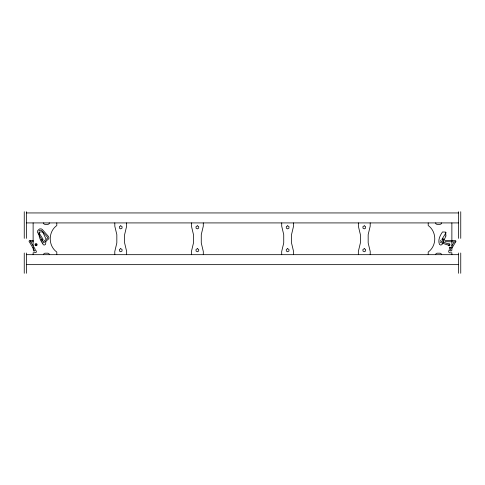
<?xml version="1.0" encoding="UTF-8"?>
<svg xmlns="http://www.w3.org/2000/svg" width="485" height="485" viewBox="0 0 485 485"><rect width="100%" height="100%" fill="white"/><g stroke="black" fill="none" stroke-linecap="round" stroke-linejoin="round"><path stroke-width="0.73" d="M126.64 254.673L126.67 251.539L124.621 242.955L124.621 234.643L126.64 226.174L126.64 222.918M203.288 254.673L203.318 251.539L201.269 242.955L201.269 234.643L203.288 226.174L203.288 222.918M293.546 254.673L293.577 251.539L291.527 242.955L291.527 234.643L293.546 226.174L293.546 222.918M370.194 254.673L370.225 251.539L368.17 242.955L368.17 234.643L370.194 226.174L370.194 222.918M449.213 249.478L449.771 247.192L450.923 247.471L450.347 249.848M49.403 222.918L48.961 223.955L47.924 224.397L44.966 224.397L43.929 223.955L43.486 222.918M43.486 254.673L43.929 253.643L44.966 253.194L47.924 253.194L48.961 253.643L49.403 254.673M441.514 222.918L441.071 223.955L440.034 224.397L437.076 224.397L436.039 223.955L435.597 222.918M435.597 254.673L436.039 253.643L437.076 253.194L440.034 253.194L441.071 253.643L441.514 254.673M34.799 250.545L34.35 251.091L33.386 250.83L33.125 247.253M451.893 245.81L454.093 242.124M451.856 248.278L455.997 241.324L455.676 240.633L445.151 240.457M446.121 232.576L441.95 239.323L442.09 240.069L443.399 240.96M443.199 239.651L443.799 238.681M38.861 231.084L39.897 230.151L41.607 230.533L47.445 237.141L47.324 238.499L43.48 241.518L42.383 241.894M44.972 241.894L42.832 243.027M45.451 241.5L48.264 239.305L48.991 238.002L48.524 236.528L42.407 229.599L41.219 228.847L39.473 228.956L37.684 230.636L37.515 232.315L42.165 240.172L41.837 239.481M40.976 239.923L41.874 239.305M41.619 240.96L42.929 240.069L43.068 239.323L38.891 232.576M447.946 244.125L448.892 243.561L449.856 244.094L449.874 245.198L448.928 245.762L447.964 245.228L447.958 244.676M448.576 245.368L449.34 245.301L449.51 244.549L448.849 244.161M30.125 241.827L33.356 241.754M33.277 240.53L29.342 240.633L29.021 241.324L34.265 250.114M26.62 212.945L458.38 212.945M26.62 222.918L458.38 222.918M26.62 254.673L458.38 254.673M26.62 264.646L458.38 264.646M445.012 241.675L455.439 241.851M450.904 247.471L449.771 247.192M35.423 250.205L36.381 251.091L36.12 252.552L33.125 252.806L33.125 254.673M447.625 243.694L441.677 241.578L440.313 240.542M447.182 244.84L441.114 242.682L440.047 241.894M444.042 239.923L442.647 238.972L443.199 239.493M35.332 249.496L30.112 240.748M45.966 238.899L42.856 232.315L42.068 231.83L39.364 232.085C38.006 236.638 41.049 241.245 43.401 244.834L44.565 244.998L45.56 244.367L45.966 241.081M358.36 254.673L358.33 251.539L360.379 242.955L360.379 234.643L358.36 226.174L358.36 222.918M281.712 254.673L281.682 251.539L283.731 242.955L283.731 234.643L281.712 226.174L281.712 222.918M191.454 254.673L191.423 251.539L193.473 242.955L193.473 234.643L191.454 226.174L191.454 222.918M114.806 254.673L114.775 251.539L116.83 242.955L116.83 234.643L114.806 226.174L114.806 222.918M460.75 211.721L460.75 238.359M460.75 253L460.75 273.279M458.38 211.721L458.38 238.359M458.38 253L458.38 273.279M451.874 222.918L451.874 250.205L450.983 251.091L449.577 250.205L448.904 250.442L448.619 251.921L449.504 252.806L451.874 252.806L451.874 254.673M428.2 222.918L428.2 225.525C436.955 231.763 436.955 245.828 428.2 252.067L428.2 254.673M56.8 222.918L56.8 225.525C48.045 231.763 48.045 245.828 56.8 252.067L56.8 254.673M33.125 222.918L33.125 245.78M26.62 211.721L26.62 238.359M26.62 253L26.62 273.279M24.25 211.721L24.25 238.359M24.25 253L24.25 273.279M35.144 244.094L35.126 245.198L36.072 245.762L37.036 245.228L37.054 244.125L36.108 243.561L35.144 244.094M445.897 235.971L442.429 243.997L441.599 244.834L440.435 244.998L439.44 244.367C437.719 239.996 440.034 235.51 442.478 231.969L445.636 232.085L445.897 235.971M36.745 244.664L36.442 245.368L35.678 245.301L35.508 244.549L36.169 244.161L36.745 244.664M120.723 225.822L119.395 226.592L119.395 228.126L120.723 228.896L122.056 228.126L122.056 226.592L120.723 225.822M120.723 248.696L119.395 249.466L119.395 251.006L120.723 251.77L122.056 251.006L122.056 249.466L120.723 248.696M197.371 225.822L196.037 226.592L196.037 228.126L197.371 228.896L198.704 228.126L198.704 226.592L197.371 225.822M197.371 248.696L196.037 249.466L196.037 251.006L197.371 251.77L198.704 251.006L198.704 249.466L197.371 248.696M287.629 225.822L286.296 226.592L286.296 228.126L287.629 228.896L288.963 228.126L288.963 226.592L287.629 225.822M287.629 248.696L286.296 249.466L286.296 251.006L287.629 251.77L288.963 251.006L288.963 249.466L287.629 248.696M364.277 225.822L362.944 226.592L362.944 228.126L364.277 228.896L365.605 228.126L365.605 226.592L364.277 225.822M364.277 248.696L362.944 249.466L362.944 251.006L364.277 251.77L365.605 251.006L365.605 249.466L364.277 248.696"/></g></svg>
